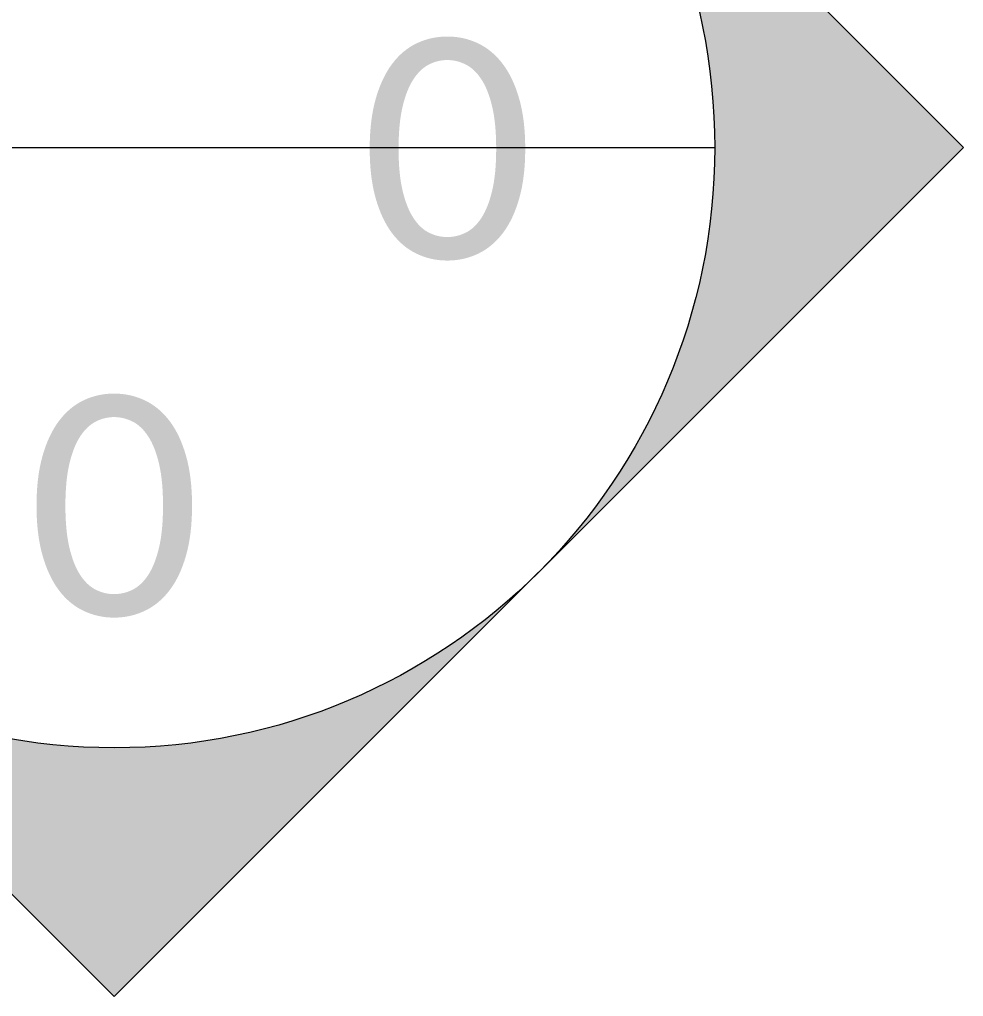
# Model space of a CAD drawing. Header units: millimetres. Extents: x -18512 to 101824, y -95768 to 52898.
# Drawn here: x -17017.91 to -17009.3, y -3085.25 to -3076.34 of the extents above; entities that cross this region are included whole.
import ezdxf
from ezdxf.enums import TextEntityAlignment as Align

# ---------------------------------------------------------------- set-up
doc = ezdxf.new("R2010")
doc.units = ezdxf.units.MM
doc.header["$LTSCALE"] = 25
doc.layers.get('0').update_dxf_attribs({"color": 254, "lineweight": 0})
doc.styles.add('FW_Calibri', font='calibri.ttf')
doc.styles.get("Standard").update_dxf_attribs({"font": 'arial.ttf'})

# ---------------------------------------------------------------- blocks, each defined once
blk = doc.blocks.new('elevation ref')
h = blk.add_hatch(color=256)
h.dxf.hatch_style = 1
h.paths.add_polyline_path([(-3.8726, -3.8726, -0.198912), (-5.4767, 0, -0.198912), (-3.8726, 3.8726), (-7.7452, 0)])
h.paths.add_polyline_path([(-3.8726, 3.8726, -0.414214), (3.8726, 3.8726), (0, 7.7452)])
h.paths.add_polyline_path([(3.8726, 3.8726, -0.198912), (5.4767, 0, -0.198912), (3.8726, -3.8726), (7.7452, 0)])
h.paths.add_polyline_path([(3.8726, -3.8726, -0.414214), (-3.8726, -3.8726), (0, -7.7452)])
at = {"lineweight": 9}
blk.add_line((-5.4767, 0), (5.4767, 0), dxfattribs=at)
for points in [[(0, -7.7452), (-7.7452, 0), (0, 7.7452)], [(0, -7.7452), (7.7452, 0), (0, 7.7452)]]:
    blk.add_lwpolyline(points)
blk.add_circle((0, 0), 5.4767)
for tag, p in [('REF1', (0, 3.2702)), ('REF4', (-2.9645, -0.0097)), ('REF2', (3.0389, -0.0097)), ('REF3', (0, -3.2674))]:
    blk.add_attdef(tag, text='', height=2).set_placement(p, align=Align.MIDDLE_CENTER)

msp = doc.modelspace()

# ---------------------------------------------------------------- block references
at = {"lineweight": 0}
ref = msp.add_blockref('elevation ref', (-17017.0409, -3077.5097), dxfattribs=at)
ref.add_attrib('REF2', '0', dxfattribs={"height": 2, "style": 'FW_Calibri'}).set_placement((-17014.002, -3077.5194), align=Align.MIDDLE_CENTER)
ref.add_attrib('REF3', '0', dxfattribs={"height": 2, "style": 'FW_Calibri'}).set_placement((-17017.0409, -3080.7771), align=Align.MIDDLE_CENTER)
ref.add_attrib('REF2', '0', dxfattribs={"height": 2, "style": 'FW_Calibri'}).set_placement((-17014.002, -3077.5194), align=Align.MIDDLE_CENTER)
ref.add_attrib('REF3', '0', dxfattribs={"height": 2, "style": 'FW_Calibri'}).set_placement((-17017.0409, -3080.7771), align=Align.MIDDLE_CENTER)
ref.add_attrib('REF2', '0', dxfattribs={"height": 2, "style": 'FW_Calibri'}).set_placement((-17014.002, -3077.5194), align=Align.MIDDLE_CENTER)
ref.add_attrib('REF3', '0', dxfattribs={"height": 2, "style": 'FW_Calibri'}).set_placement((-17017.0409, -3080.7771), align=Align.MIDDLE_CENTER)
ref.add_attrib('REF2', '0', dxfattribs={"height": 2, "style": 'FW_Calibri'}).set_placement((-17014.002, -3077.5194), align=Align.MIDDLE_CENTER)
ref.add_attrib('REF3', '0', dxfattribs={"height": 2, "style": 'FW_Calibri'}).set_placement((-17017.0409, -3080.7771), align=Align.MIDDLE_CENTER)
ref.add_attrib('REF2', '0', dxfattribs={"height": 2, "style": 'FW_Calibri'}).set_placement((-17014.002, -3077.5194), align=Align.MIDDLE_CENTER)
ref.add_attrib('REF3', '0', dxfattribs={"height": 2, "style": 'FW_Calibri'}).set_placement((-17017.0409, -3080.7771), align=Align.MIDDLE_CENTER)
ref.add_attrib('REF2', '0', dxfattribs={"height": 2, "style": 'FW_Calibri'}).set_placement((-17014.002, -3077.5194), align=Align.MIDDLE_CENTER)
ref.add_attrib('REF3', '0', dxfattribs={"height": 2, "style": 'FW_Calibri'}).set_placement((-17017.0409, -3080.7771), align=Align.MIDDLE_CENTER)
ref.add_attrib('REF2', '0', dxfattribs={"height": 2, "style": 'FW_Calibri'}).set_placement((-17014.002, -3077.5194), align=Align.MIDDLE_CENTER)
ref.add_attrib('REF3', '0', dxfattribs={"height": 2, "style": 'FW_Calibri'}).set_placement((-17017.0409, -3080.7771), align=Align.MIDDLE_CENTER)
ref.add_attrib('REF2', '0', dxfattribs={"height": 2, "style": 'FW_Calibri'}).set_placement((-17014.002, -3077.5194), align=Align.MIDDLE_CENTER)
ref.add_attrib('REF3', '0', dxfattribs={"height": 2, "style": 'FW_Calibri'}).set_placement((-17017.0409, -3080.7771), align=Align.MIDDLE_CENTER)
ref.add_attrib('REF2', '0', dxfattribs={"height": 2, "style": 'FW_Calibri'}).set_placement((-17014.002, -3077.5194), align=Align.MIDDLE_CENTER)
ref.add_attrib('REF3', '0', dxfattribs={"height": 2, "style": 'FW_Calibri'}).set_placement((-17017.0409, -3080.7771), align=Align.MIDDLE_CENTER)
ref.add_attrib('REF2', '0', dxfattribs={"height": 2, "style": 'FW_Calibri'}).set_placement((-17014.002, -3077.5194), align=Align.MIDDLE_CENTER)
ref.add_attrib('REF3', '0', dxfattribs={"height": 2, "style": 'FW_Calibri'}).set_placement((-17017.0409, -3080.7771), align=Align.MIDDLE_CENTER)
ref.add_attrib('REF2', '0', dxfattribs={"height": 2, "style": 'FW_Calibri'}).set_placement((-17014.002, -3077.5194), align=Align.MIDDLE_CENTER)
ref.add_attrib('REF3', '0', dxfattribs={"height": 2, "style": 'FW_Calibri'}).set_placement((-17017.0409, -3080.7771), align=Align.MIDDLE_CENTER)
ref.add_attrib('REF2', '0', dxfattribs={"height": 2, "style": 'FW_Calibri'}).set_placement((-17014.002, -3077.5194), align=Align.MIDDLE_CENTER)
ref.add_attrib('REF3', '0', dxfattribs={"height": 2, "style": 'FW_Calibri'}).set_placement((-17017.0409, -3080.7771), align=Align.MIDDLE_CENTER)
ref.add_attrib('REF2', '0', dxfattribs={"height": 2, "style": 'FW_Calibri'}).set_placement((-17014.002, -3077.5194), align=Align.MIDDLE_CENTER)
ref.add_attrib('REF3', '0', dxfattribs={"height": 2, "style": 'FW_Calibri'}).set_placement((-17017.0409, -3080.7771), align=Align.MIDDLE_CENTER)
ref.add_attrib('REF2', '0', dxfattribs={"height": 2, "style": 'FW_Calibri'}).set_placement((-17014.002, -3077.5194), align=Align.MIDDLE_CENTER)
ref.add_attrib('REF3', '0', dxfattribs={"height": 2, "style": 'FW_Calibri'}).set_placement((-17017.0409, -3080.7771), align=Align.MIDDLE_CENTER)
ref.add_attrib('REF2', '0', dxfattribs={"height": 2, "style": 'FW_Calibri'}).set_placement((-17014.002, -3077.5194), align=Align.MIDDLE_CENTER)
ref.add_attrib('REF3', '0', dxfattribs={"height": 2, "style": 'FW_Calibri'}).set_placement((-17017.0409, -3080.7771), align=Align.MIDDLE_CENTER)
ref.add_attrib('REF2', '0', dxfattribs={"height": 2, "style": 'FW_Calibri'}).set_placement((-17014.002, -3077.5194), align=Align.MIDDLE_CENTER)
ref.add_attrib('REF3', '0', dxfattribs={"height": 2, "style": 'FW_Calibri'}).set_placement((-17017.0409, -3080.7771), align=Align.MIDDLE_CENTER)
ref.add_attrib('REF2', '0', dxfattribs={"height": 2, "style": 'FW_Calibri'}).set_placement((-17014.002, -3077.5194), align=Align.MIDDLE_CENTER)
ref.add_attrib('REF3', '0', dxfattribs={"height": 2, "style": 'FW_Calibri'}).set_placement((-17017.0409, -3080.7771), align=Align.MIDDLE_CENTER)
ref.add_attrib('REF2', '0', dxfattribs={"height": 2, "style": 'FW_Calibri'}).set_placement((-17014.002, -3077.5194), align=Align.MIDDLE_CENTER)
ref.add_attrib('REF3', '0', dxfattribs={"height": 2, "style": 'FW_Calibri'}).set_placement((-17017.0409, -3080.7771), align=Align.MIDDLE_CENTER)
ref.add_attrib('REF2', '0', dxfattribs={"height": 2, "style": 'FW_Calibri'}).set_placement((-17014.002, -3077.5194), align=Align.MIDDLE_CENTER)
ref.add_attrib('REF3', '0', dxfattribs={"height": 2, "style": 'FW_Calibri'}).set_placement((-17017.0409, -3080.7771), align=Align.MIDDLE_CENTER)
ref.add_attrib('REF2', '0', dxfattribs={"height": 2, "style": 'FW_Calibri'}).set_placement((-17014.002, -3077.5194), align=Align.MIDDLE_CENTER)
ref.add_attrib('REF3', '0', dxfattribs={"height": 2, "style": 'FW_Calibri'}).set_placement((-17017.0409, -3080.7771), align=Align.MIDDLE_CENTER)
ref.add_attrib('REF2', '0', dxfattribs={"height": 2, "style": 'FW_Calibri'}).set_placement((-17014.002, -3077.5194), align=Align.MIDDLE_CENTER)
ref.add_attrib('REF3', '0', dxfattribs={"height": 2, "style": 'FW_Calibri'}).set_placement((-17017.0409, -3080.7771), align=Align.MIDDLE_CENTER)
ref.add_attrib('REF2', '0', dxfattribs={"height": 2, "style": 'FW_Calibri'}).set_placement((-17014.002, -3077.5194), align=Align.MIDDLE_CENTER)
ref.add_attrib('REF3', '0', dxfattribs={"height": 2, "style": 'FW_Calibri'}).set_placement((-17017.0409, -3080.7771), align=Align.MIDDLE_CENTER)
ref.add_attrib('REF2', '0', dxfattribs={"height": 2, "style": 'FW_Calibri'}).set_placement((-17014.002, -3077.5194), align=Align.MIDDLE_CENTER)
ref.add_attrib('REF3', '0', dxfattribs={"height": 2, "style": 'FW_Calibri'}).set_placement((-17017.0409, -3080.7771), align=Align.MIDDLE_CENTER)
ref.add_attrib('REF2', '0', dxfattribs={"height": 2, "style": 'FW_Calibri'}).set_placement((-17014.002, -3077.5194), align=Align.MIDDLE_CENTER)
ref.add_attrib('REF3', '0', dxfattribs={"height": 2, "style": 'FW_Calibri'}).set_placement((-17017.0409, -3080.7771), align=Align.MIDDLE_CENTER)
ref.add_attrib('REF2', '0', dxfattribs={"height": 2, "style": 'FW_Calibri'}).set_placement((-17014.002, -3077.5194), align=Align.MIDDLE_CENTER)
ref.add_attrib('REF3', '0', dxfattribs={"height": 2, "style": 'FW_Calibri'}).set_placement((-17017.0409, -3080.7771), align=Align.MIDDLE_CENTER)
ref.add_attrib('REF2', '0', dxfattribs={"height": 2, "style": 'FW_Calibri'}).set_placement((-17014.002, -3077.5194), align=Align.MIDDLE_CENTER)
ref.add_attrib('REF3', '0', dxfattribs={"height": 2, "style": 'FW_Calibri'}).set_placement((-17017.0409, -3080.7771), align=Align.MIDDLE_CENTER)
ref.add_attrib('REF2', '0', dxfattribs={"height": 2, "style": 'FW_Calibri'}).set_placement((-17014.002, -3077.5194), align=Align.MIDDLE_CENTER)
ref.add_attrib('REF3', '0', dxfattribs={"height": 2, "style": 'FW_Calibri'}).set_placement((-17017.0409, -3080.7771), align=Align.MIDDLE_CENTER)
ref.add_attrib('REF2', '0', dxfattribs={"height": 2, "style": 'FW_Calibri'}).set_placement((-17014.002, -3077.5194), align=Align.MIDDLE_CENTER)
ref.add_attrib('REF3', '0', dxfattribs={"height": 2, "style": 'FW_Calibri'}).set_placement((-17017.0409, -3080.7771), align=Align.MIDDLE_CENTER)
ref.add_attrib('REF2', '0', dxfattribs={"height": 2, "style": 'FW_Calibri'}).set_placement((-17014.002, -3077.5194), align=Align.MIDDLE_CENTER)
ref.add_attrib('REF3', '0', dxfattribs={"height": 2, "style": 'FW_Calibri'}).set_placement((-17017.0409, -3080.7771), align=Align.MIDDLE_CENTER)
ref.add_attrib('REF2', '0', dxfattribs={"height": 2, "style": 'FW_Calibri'}).set_placement((-17014.002, -3077.5194), align=Align.MIDDLE_CENTER)
ref.add_attrib('REF3', '0', dxfattribs={"height": 2, "style": 'FW_Calibri'}).set_placement((-17017.0409, -3080.7771), align=Align.MIDDLE_CENTER)
ref.add_attrib('REF2', '0', dxfattribs={"height": 2, "style": 'FW_Calibri'}).set_placement((-17014.002, -3077.5194), align=Align.MIDDLE_CENTER)
ref.add_attrib('REF3', '0', dxfattribs={"height": 2, "style": 'FW_Calibri'}).set_placement((-17017.0409, -3080.7771), align=Align.MIDDLE_CENTER)
ref.add_attrib('REF2', '0', dxfattribs={"height": 2, "style": 'FW_Calibri'}).set_placement((-17014.002, -3077.5194), align=Align.MIDDLE_CENTER)
ref.add_attrib('REF3', '0', dxfattribs={"height": 2, "style": 'FW_Calibri'}).set_placement((-17017.0409, -3080.7771), align=Align.MIDDLE_CENTER)
ref.add_attrib('REF2', '0', dxfattribs={"height": 2, "style": 'FW_Calibri'}).set_placement((-17014.002, -3077.5194), align=Align.MIDDLE_CENTER)
ref.add_attrib('REF3', '0', dxfattribs={"height": 2, "style": 'FW_Calibri'}).set_placement((-17017.0409, -3080.7771), align=Align.MIDDLE_CENTER)
ref.add_attrib('REF2', '0', dxfattribs={"height": 2, "style": 'FW_Calibri'}).set_placement((-17014.002, -3077.5194), align=Align.MIDDLE_CENTER)
ref.add_attrib('REF3', '0', dxfattribs={"height": 2, "style": 'FW_Calibri'}).set_placement((-17017.0409, -3080.7771), align=Align.MIDDLE_CENTER)
ref.add_attrib('REF2', '0', dxfattribs={"height": 2, "style": 'FW_Calibri'}).set_placement((-17014.002, -3077.5194), align=Align.MIDDLE_CENTER)
ref.add_attrib('REF3', '0', dxfattribs={"height": 2, "style": 'FW_Calibri'}).set_placement((-17017.0409, -3080.7771), align=Align.MIDDLE_CENTER)
ref.add_attrib('REF2', '0', dxfattribs={"height": 2, "style": 'FW_Calibri'}).set_placement((-17014.002, -3077.5194), align=Align.MIDDLE_CENTER)
ref.add_attrib('REF3', '0', dxfattribs={"height": 2, "style": 'FW_Calibri'}).set_placement((-17017.0409, -3080.7771), align=Align.MIDDLE_CENTER)
ref.add_attrib('REF2', '0', dxfattribs={"height": 2, "style": 'FW_Calibri'}).set_placement((-17014.002, -3077.5194), align=Align.MIDDLE_CENTER)
ref.add_attrib('REF3', '0', dxfattribs={"height": 2, "style": 'FW_Calibri'}).set_placement((-17017.0409, -3080.7771), align=Align.MIDDLE_CENTER)
ref.add_attrib('REF2', '0', dxfattribs={"height": 2, "style": 'FW_Calibri'}).set_placement((-17014.002, -3077.5194), align=Align.MIDDLE_CENTER)
ref.add_attrib('REF3', '0', dxfattribs={"height": 2, "style": 'FW_Calibri'}).set_placement((-17017.0409, -3080.7771), align=Align.MIDDLE_CENTER)
ref.add_attrib('REF2', '0', dxfattribs={"height": 2, "style": 'FW_Calibri'}).set_placement((-17014.002, -3077.5194), align=Align.MIDDLE_CENTER)
ref.add_attrib('REF3', '0', dxfattribs={"height": 2, "style": 'FW_Calibri'}).set_placement((-17017.0409, -3080.7771), align=Align.MIDDLE_CENTER)
ref.add_attrib('REF2', '0', dxfattribs={"height": 2, "style": 'FW_Calibri'}).set_placement((-17014.002, -3077.5194), align=Align.MIDDLE_CENTER)
ref.add_attrib('REF3', '0', dxfattribs={"height": 2, "style": 'FW_Calibri'}).set_placement((-17017.0409, -3080.7771), align=Align.MIDDLE_CENTER)
ref.add_attrib('REF2', '0', dxfattribs={"height": 2, "style": 'FW_Calibri'}).set_placement((-17014.002, -3077.5194), align=Align.MIDDLE_CENTER)
ref.add_attrib('REF3', '0', dxfattribs={"height": 2, "style": 'FW_Calibri'}).set_placement((-17017.0409, -3080.7771), align=Align.MIDDLE_CENTER)
ref.add_attrib('REF2', '0', dxfattribs={"height": 2, "style": 'FW_Calibri'}).set_placement((-17014.002, -3077.5194), align=Align.MIDDLE_CENTER)
ref.add_attrib('REF3', '0', dxfattribs={"height": 2, "style": 'FW_Calibri'}).set_placement((-17017.0409, -3080.7771), align=Align.MIDDLE_CENTER)
ref.add_attrib('REF2', '0', dxfattribs={"height": 2, "style": 'FW_Calibri'}).set_placement((-17014.002, -3077.5194), align=Align.MIDDLE_CENTER)
ref.add_attrib('REF3', '0', dxfattribs={"height": 2, "style": 'FW_Calibri'}).set_placement((-17017.0409, -3080.7771), align=Align.MIDDLE_CENTER)
ref.add_attrib('REF2', '0', dxfattribs={"height": 2, "style": 'FW_Calibri'}).set_placement((-17014.002, -3077.5194), align=Align.MIDDLE_CENTER)
ref.add_attrib('REF3', '0', dxfattribs={"height": 2, "style": 'FW_Calibri'}).set_placement((-17017.0409, -3080.7771), align=Align.MIDDLE_CENTER)
ref.add_attrib('REF2', '0', dxfattribs={"height": 2, "style": 'FW_Calibri'}).set_placement((-17014.002, -3077.5194), align=Align.MIDDLE_CENTER)
ref.add_attrib('REF3', '0', dxfattribs={"height": 2, "style": 'FW_Calibri'}).set_placement((-17017.0409, -3080.7771), align=Align.MIDDLE_CENTER)
ref.add_attrib('REF2', '0', dxfattribs={"height": 2, "style": 'FW_Calibri'}).set_placement((-17014.002, -3077.5194), align=Align.MIDDLE_CENTER)
ref.add_attrib('REF3', '0', dxfattribs={"height": 2, "style": 'FW_Calibri'}).set_placement((-17017.0409, -3080.7771), align=Align.MIDDLE_CENTER)
ref.add_attrib('REF2', '0', dxfattribs={"height": 2, "style": 'FW_Calibri'}).set_placement((-17014.002, -3077.5194), align=Align.MIDDLE_CENTER)
ref.add_attrib('REF3', '0', dxfattribs={"height": 2, "style": 'FW_Calibri'}).set_placement((-17017.0409, -3080.7771), align=Align.MIDDLE_CENTER)
ref.add_attrib('REF2', '0', dxfattribs={"height": 2, "style": 'FW_Calibri'}).set_placement((-17014.002, -3077.5194), align=Align.MIDDLE_CENTER)
ref.add_attrib('REF3', '0', dxfattribs={"height": 2, "style": 'FW_Calibri'}).set_placement((-17017.0409, -3080.7771), align=Align.MIDDLE_CENTER)
ref.add_attrib('REF2', '0', dxfattribs={"height": 2, "style": 'FW_Calibri'}).set_placement((-17014.002, -3077.5194), align=Align.MIDDLE_CENTER)
ref.add_attrib('REF3', '0', dxfattribs={"height": 2, "style": 'FW_Calibri'}).set_placement((-17017.0409, -3080.7771), align=Align.MIDDLE_CENTER)
ref.add_attrib('REF2', '0', dxfattribs={"height": 2, "style": 'FW_Calibri'}).set_placement((-17014.002, -3077.5194), align=Align.MIDDLE_CENTER)
ref.add_attrib('REF3', '0', dxfattribs={"height": 2, "style": 'FW_Calibri'}).set_placement((-17017.0409, -3080.7771), align=Align.MIDDLE_CENTER)
ref.add_attrib('REF2', '0', dxfattribs={"height": 2, "style": 'FW_Calibri'}).set_placement((-17014.002, -3077.5194), align=Align.MIDDLE_CENTER)
ref.add_attrib('REF3', '0', dxfattribs={"height": 2, "style": 'FW_Calibri'}).set_placement((-17017.0409, -3080.7771), align=Align.MIDDLE_CENTER)
ref.add_attrib('REF2', '0', dxfattribs={"height": 2, "style": 'FW_Calibri'}).set_placement((-17014.002, -3077.5194), align=Align.MIDDLE_CENTER)
ref.add_attrib('REF3', '0', dxfattribs={"height": 2, "style": 'FW_Calibri'}).set_placement((-17017.0409, -3080.7771), align=Align.MIDDLE_CENTER)
ref.add_attrib('REF2', '0', dxfattribs={"height": 2, "style": 'FW_Calibri'}).set_placement((-17014.002, -3077.5194), align=Align.MIDDLE_CENTER)
ref.add_attrib('REF3', '0', dxfattribs={"height": 2, "style": 'FW_Calibri'}).set_placement((-17017.0409, -3080.7771), align=Align.MIDDLE_CENTER)
ref.add_attrib('REF2', '0', dxfattribs={"height": 2, "style": 'FW_Calibri'}).set_placement((-17014.002, -3077.5194), align=Align.MIDDLE_CENTER)
ref.add_attrib('REF3', '0', dxfattribs={"height": 2, "style": 'FW_Calibri'}).set_placement((-17017.0409, -3080.7771), align=Align.MIDDLE_CENTER)
ref.add_attrib('REF2', '0', dxfattribs={"height": 2, "style": 'FW_Calibri'}).set_placement((-17014.002, -3077.5194), align=Align.MIDDLE_CENTER)
ref.add_attrib('REF3', '0', dxfattribs={"height": 2, "style": 'FW_Calibri'}).set_placement((-17017.0409, -3080.7771), align=Align.MIDDLE_CENTER)
ref.add_attrib('REF2', '0', dxfattribs={"height": 2, "style": 'FW_Calibri'}).set_placement((-17014.002, -3077.5194), align=Align.MIDDLE_CENTER)
ref.add_attrib('REF3', '0', dxfattribs={"height": 2, "style": 'FW_Calibri'}).set_placement((-17017.0409, -3080.7771), align=Align.MIDDLE_CENTER)
ref.add_attrib('REF2', '0', dxfattribs={"height": 2, "style": 'FW_Calibri'}).set_placement((-17014.002, -3077.5194), align=Align.MIDDLE_CENTER)
ref.add_attrib('REF3', '0', dxfattribs={"height": 2, "style": 'FW_Calibri'}).set_placement((-17017.0409, -3080.7771), align=Align.MIDDLE_CENTER)
ref.add_attrib('REF2', '0', dxfattribs={"height": 2, "style": 'FW_Calibri'}).set_placement((-17014.002, -3077.5194), align=Align.MIDDLE_CENTER)
ref.add_attrib('REF3', '0', dxfattribs={"height": 2, "style": 'FW_Calibri'}).set_placement((-17017.0409, -3080.7771), align=Align.MIDDLE_CENTER)
ref.add_attrib('REF2', '0', dxfattribs={"height": 2, "style": 'FW_Calibri'}).set_placement((-17014.002, -3077.5194), align=Align.MIDDLE_CENTER)
ref.add_attrib('REF3', '0', dxfattribs={"height": 2, "style": 'FW_Calibri'}).set_placement((-17017.0409, -3080.7771), align=Align.MIDDLE_CENTER)
ref.add_attrib('REF2', '0', dxfattribs={"height": 2, "style": 'FW_Calibri'}).set_placement((-17014.002, -3077.5194), align=Align.MIDDLE_CENTER)
ref.add_attrib('REF3', '0', dxfattribs={"height": 2, "style": 'FW_Calibri'}).set_placement((-17017.0409, -3080.7771), align=Align.MIDDLE_CENTER)
ref.add_attrib('REF2', '0', dxfattribs={"height": 2, "style": 'FW_Calibri'}).set_placement((-17014.002, -3077.5194), align=Align.MIDDLE_CENTER)
ref.add_attrib('REF3', '0', dxfattribs={"height": 2, "style": 'FW_Calibri'}).set_placement((-17017.0409, -3080.7771), align=Align.MIDDLE_CENTER)
ref.add_attrib('REF2', '0', dxfattribs={"height": 2, "style": 'FW_Calibri'}).set_placement((-17014.002, -3077.5194), align=Align.MIDDLE_CENTER)
ref.add_attrib('REF3', '0', dxfattribs={"height": 2, "style": 'FW_Calibri'}).set_placement((-17017.0409, -3080.7771), align=Align.MIDDLE_CENTER)
ref.add_attrib('REF2', '0', dxfattribs={"height": 2, "style": 'FW_Calibri'}).set_placement((-17014.002, -3077.5194), align=Align.MIDDLE_CENTER)
ref.add_attrib('REF3', '0', dxfattribs={"height": 2, "style": 'FW_Calibri'}).set_placement((-17017.0409, -3080.7771), align=Align.MIDDLE_CENTER)
ref.add_attrib('REF2', '0', dxfattribs={"height": 2, "style": 'FW_Calibri'}).set_placement((-17014.002, -3077.5194), align=Align.MIDDLE_CENTER)
ref.add_attrib('REF3', '0', dxfattribs={"height": 2, "style": 'FW_Calibri'}).set_placement((-17017.0409, -3080.7771), align=Align.MIDDLE_CENTER)
ref.add_attrib('REF2', '0', dxfattribs={"height": 2, "style": 'FW_Calibri'}).set_placement((-17014.002, -3077.5194), align=Align.MIDDLE_CENTER)
ref.add_attrib('REF3', '0', dxfattribs={"height": 2, "style": 'FW_Calibri'}).set_placement((-17017.0409, -3080.7771), align=Align.MIDDLE_CENTER)
ref.add_attrib('REF2', '0', dxfattribs={"height": 2, "style": 'FW_Calibri'}).set_placement((-17014.002, -3077.5194), align=Align.MIDDLE_CENTER)
ref.add_attrib('REF3', '0', dxfattribs={"height": 2, "style": 'FW_Calibri'}).set_placement((-17017.0409, -3080.7771), align=Align.MIDDLE_CENTER)
ref.add_attrib('REF2', '0', dxfattribs={"height": 2, "style": 'FW_Calibri'}).set_placement((-17014.002, -3077.5194), align=Align.MIDDLE_CENTER)
ref.add_attrib('REF3', '0', dxfattribs={"height": 2, "style": 'FW_Calibri'}).set_placement((-17017.0409, -3080.7771), align=Align.MIDDLE_CENTER)
ref.add_attrib('REF2', '0', dxfattribs={"height": 2, "style": 'FW_Calibri'}).set_placement((-17014.002, -3077.5194), align=Align.MIDDLE_CENTER)
ref.add_attrib('REF3', '0', dxfattribs={"height": 2, "style": 'FW_Calibri'}).set_placement((-17017.0409, -3080.7771), align=Align.MIDDLE_CENTER)
ref.add_attrib('REF2', '0', dxfattribs={"height": 2, "style": 'FW_Calibri'}).set_placement((-17014.002, -3077.5194), align=Align.MIDDLE_CENTER)
ref.add_attrib('REF3', '0', dxfattribs={"height": 2, "style": 'FW_Calibri'}).set_placement((-17017.0409, -3080.7771), align=Align.MIDDLE_CENTER)
ref.add_attrib('REF2', '0', dxfattribs={"height": 2, "style": 'FW_Calibri'}).set_placement((-17014.002, -3077.5194), align=Align.MIDDLE_CENTER)
ref.add_attrib('REF3', '0', dxfattribs={"height": 2, "style": 'FW_Calibri'}).set_placement((-17017.0409, -3080.7771), align=Align.MIDDLE_CENTER)
ref.add_attrib('REF2', '0', dxfattribs={"height": 2, "style": 'FW_Calibri'}).set_placement((-17014.002, -3077.5194), align=Align.MIDDLE_CENTER)
ref.add_attrib('REF3', '0', dxfattribs={"height": 2, "style": 'FW_Calibri'}).set_placement((-17017.0409, -3080.7771), align=Align.MIDDLE_CENTER)
ref.add_attrib('REF2', '0', dxfattribs={"height": 2, "style": 'FW_Calibri'}).set_placement((-17014.002, -3077.5194), align=Align.MIDDLE_CENTER)
ref.add_attrib('REF3', '0', dxfattribs={"height": 2, "style": 'FW_Calibri'}).set_placement((-17017.0409, -3080.7771), align=Align.MIDDLE_CENTER)
ref.add_attrib('REF2', '0', dxfattribs={"height": 2, "style": 'FW_Calibri'}).set_placement((-17014.002, -3077.5194), align=Align.MIDDLE_CENTER)
ref.add_attrib('REF3', '0', dxfattribs={"height": 2, "style": 'FW_Calibri'}).set_placement((-17017.0409, -3080.7771), align=Align.MIDDLE_CENTER)
ref.add_attrib('REF2', '0', dxfattribs={"height": 2, "style": 'FW_Calibri'}).set_placement((-17014.002, -3077.5194), align=Align.MIDDLE_CENTER)
ref.add_attrib('REF3', '0', dxfattribs={"height": 2, "style": 'FW_Calibri'}).set_placement((-17017.0409, -3080.7771), align=Align.MIDDLE_CENTER)
ref.add_attrib('REF2', '0', dxfattribs={"height": 2, "style": 'FW_Calibri'}).set_placement((-17014.002, -3077.5194), align=Align.MIDDLE_CENTER)
ref.add_attrib('REF3', '0', dxfattribs={"height": 2, "style": 'FW_Calibri'}).set_placement((-17017.0409, -3080.7771), align=Align.MIDDLE_CENTER)
ref.add_attrib('REF2', '0', dxfattribs={"height": 2, "style": 'FW_Calibri'}).set_placement((-17014.002, -3077.5194), align=Align.MIDDLE_CENTER)
ref.add_attrib('REF3', '0', dxfattribs={"height": 2, "style": 'FW_Calibri'}).set_placement((-17017.0409, -3080.7771), align=Align.MIDDLE_CENTER)
ref.add_attrib('REF2', '0', dxfattribs={"height": 2, "style": 'FW_Calibri'}).set_placement((-17014.002, -3077.5194), align=Align.MIDDLE_CENTER)
ref.add_attrib('REF3', '0', dxfattribs={"height": 2, "style": 'FW_Calibri'}).set_placement((-17017.0409, -3080.7771), align=Align.MIDDLE_CENTER)
ref.add_attrib('REF2', '0', dxfattribs={"height": 2, "style": 'FW_Calibri'}).set_placement((-17014.002, -3077.5194), align=Align.MIDDLE_CENTER)
ref.add_attrib('REF3', '0', dxfattribs={"height": 2, "style": 'FW_Calibri'}).set_placement((-17017.0409, -3080.7771), align=Align.MIDDLE_CENTER)
ref.add_attrib('REF2', '0', dxfattribs={"height": 2, "style": 'FW_Calibri'}).set_placement((-17014.002, -3077.5194), align=Align.MIDDLE_CENTER)
ref.add_attrib('REF3', '0', dxfattribs={"height": 2, "style": 'FW_Calibri'}).set_placement((-17017.0409, -3080.7771), align=Align.MIDDLE_CENTER)
ref.add_attrib('REF2', '0', dxfattribs={"height": 2, "style": 'FW_Calibri'}).set_placement((-17014.002, -3077.5194), align=Align.MIDDLE_CENTER)
ref.add_attrib('REF3', '0', dxfattribs={"height": 2, "style": 'FW_Calibri'}).set_placement((-17017.0409, -3080.7771), align=Align.MIDDLE_CENTER)
ref.add_attrib('REF2', '0', dxfattribs={"height": 2, "style": 'FW_Calibri'}).set_placement((-17014.002, -3077.5194), align=Align.MIDDLE_CENTER)
ref.add_attrib('REF3', '0', dxfattribs={"height": 2, "style": 'FW_Calibri'}).set_placement((-17017.0409, -3080.7771), align=Align.MIDDLE_CENTER)
ref.add_attrib('REF2', '0', dxfattribs={"height": 2, "style": 'FW_Calibri'}).set_placement((-17014.002, -3077.5194), align=Align.MIDDLE_CENTER)
ref.add_attrib('REF3', '0', dxfattribs={"height": 2, "style": 'FW_Calibri'}).set_placement((-17017.0409, -3080.7771), align=Align.MIDDLE_CENTER)
ref.add_attrib('REF2', '0', dxfattribs={"height": 2, "style": 'FW_Calibri'}).set_placement((-17014.002, -3077.5194), align=Align.MIDDLE_CENTER)
ref.add_attrib('REF3', '0', dxfattribs={"height": 2, "style": 'FW_Calibri'}).set_placement((-17017.0409, -3080.7771), align=Align.MIDDLE_CENTER)
ref.add_attrib('REF2', '0', dxfattribs={"height": 2, "style": 'FW_Calibri'}).set_placement((-17014.002, -3077.5194), align=Align.MIDDLE_CENTER)
ref.add_attrib('REF3', '0', dxfattribs={"height": 2, "style": 'FW_Calibri'}).set_placement((-17017.0409, -3080.7771), align=Align.MIDDLE_CENTER)
ref.add_attrib('REF2', '0', dxfattribs={"height": 2, "style": 'FW_Calibri'}).set_placement((-17014.002, -3077.5194), align=Align.MIDDLE_CENTER)
ref.add_attrib('REF3', '0', dxfattribs={"height": 2, "style": 'FW_Calibri'}).set_placement((-17017.0409, -3080.7771), align=Align.MIDDLE_CENTER)
ref.add_attrib('REF2', '0', dxfattribs={"height": 2, "style": 'FW_Calibri'}).set_placement((-17014.002, -3077.5194), align=Align.MIDDLE_CENTER)
ref.add_attrib('REF3', '0', dxfattribs={"height": 2, "style": 'FW_Calibri'}).set_placement((-17017.0409, -3080.7771), align=Align.MIDDLE_CENTER)
ref.add_attrib('REF2', '0', dxfattribs={"height": 2, "style": 'FW_Calibri'}).set_placement((-17014.002, -3077.5194), align=Align.MIDDLE_CENTER)
ref.add_attrib('REF3', '0', dxfattribs={"height": 2, "style": 'FW_Calibri'}).set_placement((-17017.0409, -3080.7771), align=Align.MIDDLE_CENTER)
ref.add_attrib('REF2', '0', dxfattribs={"height": 2, "style": 'FW_Calibri'}).set_placement((-17014.002, -3077.5194), align=Align.MIDDLE_CENTER)
ref.add_attrib('REF3', '0', dxfattribs={"height": 2, "style": 'FW_Calibri'}).set_placement((-17017.0409, -3080.7771), align=Align.MIDDLE_CENTER)
ref.add_attrib('REF2', '0', dxfattribs={"height": 2, "style": 'FW_Calibri'}).set_placement((-17014.002, -3077.5194), align=Align.MIDDLE_CENTER)
ref.add_attrib('REF3', '0', dxfattribs={"height": 2, "style": 'FW_Calibri'}).set_placement((-17017.0409, -3080.7771), align=Align.MIDDLE_CENTER)
ref.add_attrib('REF2', '0', dxfattribs={"height": 2, "style": 'FW_Calibri'}).set_placement((-17014.002, -3077.5194), align=Align.MIDDLE_CENTER)
ref.add_attrib('REF3', '0', dxfattribs={"height": 2, "style": 'FW_Calibri'}).set_placement((-17017.0409, -3080.7771), align=Align.MIDDLE_CENTER)
ref.add_attrib('REF2', '0', dxfattribs={"height": 2, "style": 'FW_Calibri'}).set_placement((-17014.002, -3077.5194), align=Align.MIDDLE_CENTER)
ref.add_attrib('REF3', '0', dxfattribs={"height": 2, "style": 'FW_Calibri'}).set_placement((-17017.0409, -3080.7771), align=Align.MIDDLE_CENTER)
ref.add_attrib('REF2', '0', dxfattribs={"height": 2, "style": 'FW_Calibri'}).set_placement((-17014.002, -3077.5194), align=Align.MIDDLE_CENTER)
ref.add_attrib('REF3', '0', dxfattribs={"height": 2, "style": 'FW_Calibri'}).set_placement((-17017.0409, -3080.7771), align=Align.MIDDLE_CENTER)
ref.add_attrib('REF2', '0', dxfattribs={"height": 2, "style": 'FW_Calibri'}).set_placement((-17014.002, -3077.5194), align=Align.MIDDLE_CENTER)
ref.add_attrib('REF3', '0', dxfattribs={"height": 2, "style": 'FW_Calibri'}).set_placement((-17017.0409, -3080.7771), align=Align.MIDDLE_CENTER)
ref.add_attrib('REF2', '0', dxfattribs={"height": 2, "style": 'FW_Calibri'}).set_placement((-17014.002, -3077.5194), align=Align.MIDDLE_CENTER)
ref.add_attrib('REF3', '0', dxfattribs={"height": 2, "style": 'FW_Calibri'}).set_placement((-17017.0409, -3080.7771), align=Align.MIDDLE_CENTER)
ref.add_attrib('REF2', '0', dxfattribs={"height": 2, "style": 'FW_Calibri'}).set_placement((-17014.002, -3077.5194), align=Align.MIDDLE_CENTER)
ref.add_attrib('REF3', '0', dxfattribs={"height": 2, "style": 'FW_Calibri'}).set_placement((-17017.0409, -3080.7771), align=Align.MIDDLE_CENTER)
ref.add_attrib('REF2', '0', dxfattribs={"height": 2, "style": 'FW_Calibri'}).set_placement((-17014.002, -3077.5194), align=Align.MIDDLE_CENTER)
ref.add_attrib('REF3', '0', dxfattribs={"height": 2, "style": 'FW_Calibri'}).set_placement((-17017.0409, -3080.7771), align=Align.MIDDLE_CENTER)
ref.add_attrib('REF2', '0', dxfattribs={"height": 2, "style": 'FW_Calibri'}).set_placement((-17014.002, -3077.5194), align=Align.MIDDLE_CENTER)
ref.add_attrib('REF3', '0', dxfattribs={"height": 2, "style": 'FW_Calibri'}).set_placement((-17017.0409, -3080.7771), align=Align.MIDDLE_CENTER)
ref.add_attrib('REF2', '0', dxfattribs={"height": 2, "style": 'FW_Calibri'}).set_placement((-17014.002, -3077.5194), align=Align.MIDDLE_CENTER)
ref.add_attrib('REF3', '0', dxfattribs={"height": 2, "style": 'FW_Calibri'}).set_placement((-17017.0409, -3080.7771), align=Align.MIDDLE_CENTER)
ref.add_attrib('REF2', '0', dxfattribs={"height": 2, "style": 'FW_Calibri'}).set_placement((-17014.002, -3077.5194), align=Align.MIDDLE_CENTER)
ref.add_attrib('REF3', '0', dxfattribs={"height": 2, "style": 'FW_Calibri'}).set_placement((-17017.0409, -3080.7771), align=Align.MIDDLE_CENTER)
ref.add_attrib('REF2', '0', dxfattribs={"height": 2, "style": 'FW_Calibri'}).set_placement((-17014.002, -3077.5194), align=Align.MIDDLE_CENTER)
ref.add_attrib('REF3', '0', dxfattribs={"height": 2, "style": 'FW_Calibri'}).set_placement((-17017.0409, -3080.7771), align=Align.MIDDLE_CENTER)
ref.add_attrib('REF2', '0', dxfattribs={"height": 2, "style": 'FW_Calibri'}).set_placement((-17014.002, -3077.5194), align=Align.MIDDLE_CENTER)
ref.add_attrib('REF3', '0', dxfattribs={"height": 2, "style": 'FW_Calibri'}).set_placement((-17017.0409, -3080.7771), align=Align.MIDDLE_CENTER)
ref.add_attrib('REF2', '0', dxfattribs={"height": 2, "style": 'FW_Calibri'}).set_placement((-17014.002, -3077.5194), align=Align.MIDDLE_CENTER)
ref.add_attrib('REF3', '0', dxfattribs={"height": 2, "style": 'FW_Calibri'}).set_placement((-17017.0409, -3080.7771), align=Align.MIDDLE_CENTER)
ref.add_attrib('REF2', '0', dxfattribs={"height": 2, "style": 'FW_Calibri'}).set_placement((-17014.002, -3077.5194), align=Align.MIDDLE_CENTER)
ref.add_attrib('REF3', '0', dxfattribs={"height": 2, "style": 'FW_Calibri'}).set_placement((-17017.0409, -3080.7771), align=Align.MIDDLE_CENTER)
ref.add_attrib('REF2', '0', dxfattribs={"height": 2, "style": 'FW_Calibri'}).set_placement((-17014.002, -3077.5194), align=Align.MIDDLE_CENTER)
ref.add_attrib('REF3', '0', dxfattribs={"height": 2, "style": 'FW_Calibri'}).set_placement((-17017.0409, -3080.7771), align=Align.MIDDLE_CENTER)
ref.add_attrib('REF2', '0', dxfattribs={"height": 2, "style": 'FW_Calibri'}).set_placement((-17014.002, -3077.5194), align=Align.MIDDLE_CENTER)
ref.add_attrib('REF3', '0', dxfattribs={"height": 2, "style": 'FW_Calibri'}).set_placement((-17017.0409, -3080.7771), align=Align.MIDDLE_CENTER)
ref.add_attrib('REF2', '0', dxfattribs={"height": 2, "style": 'FW_Calibri'}).set_placement((-17014.002, -3077.5194), align=Align.MIDDLE_CENTER)
ref.add_attrib('REF3', '0', dxfattribs={"height": 2, "style": 'FW_Calibri'}).set_placement((-17017.0409, -3080.7771), align=Align.MIDDLE_CENTER)
ref.add_attrib('REF2', '0', dxfattribs={"height": 2, "style": 'FW_Calibri'}).set_placement((-17014.002, -3077.5194), align=Align.MIDDLE_CENTER)
ref.add_attrib('REF3', '0', dxfattribs={"height": 2, "style": 'FW_Calibri'}).set_placement((-17017.0409, -3080.7771), align=Align.MIDDLE_CENTER)
ref.add_attrib('REF2', '0', dxfattribs={"height": 2, "style": 'FW_Calibri'}).set_placement((-17014.002, -3077.5194), align=Align.MIDDLE_CENTER)
ref.add_attrib('REF3', '0', dxfattribs={"height": 2, "style": 'FW_Calibri'}).set_placement((-17017.0409, -3080.7771), align=Align.MIDDLE_CENTER)
ref.add_attrib('REF2', '0', dxfattribs={"height": 2, "style": 'FW_Calibri'}).set_placement((-17014.002, -3077.5194), align=Align.MIDDLE_CENTER)
ref.add_attrib('REF3', '0', dxfattribs={"height": 2, "style": 'FW_Calibri'}).set_placement((-17017.0409, -3080.7771), align=Align.MIDDLE_CENTER)
ref.add_attrib('REF2', '0', dxfattribs={"height": 2, "style": 'FW_Calibri'}).set_placement((-17014.002, -3077.5194), align=Align.MIDDLE_CENTER)
ref.add_attrib('REF3', '0', dxfattribs={"height": 2, "style": 'FW_Calibri'}).set_placement((-17017.0409, -3080.7771), align=Align.MIDDLE_CENTER)
ref.add_attrib('REF2', '0', dxfattribs={"height": 2, "style": 'FW_Calibri'}).set_placement((-17014.002, -3077.5194), align=Align.MIDDLE_CENTER)
ref.add_attrib('REF3', '0', dxfattribs={"height": 2, "style": 'FW_Calibri'}).set_placement((-17017.0409, -3080.7771), align=Align.MIDDLE_CENTER)
ref.add_attrib('REF2', '0', dxfattribs={"height": 2, "style": 'FW_Calibri'}).set_placement((-17014.002, -3077.5194), align=Align.MIDDLE_CENTER)
ref.add_attrib('REF3', '0', dxfattribs={"height": 2, "style": 'FW_Calibri'}).set_placement((-17017.0409, -3080.7771), align=Align.MIDDLE_CENTER)
ref.add_attrib('REF2', '0', dxfattribs={"height": 2, "style": 'FW_Calibri'}).set_placement((-17014.002, -3077.5194), align=Align.MIDDLE_CENTER)
ref.add_attrib('REF3', '0', dxfattribs={"height": 2, "style": 'FW_Calibri'}).set_placement((-17017.0409, -3080.7771), align=Align.MIDDLE_CENTER)
ref.add_attrib('REF2', '0', dxfattribs={"height": 2, "style": 'FW_Calibri'}).set_placement((-17014.002, -3077.5194), align=Align.MIDDLE_CENTER)
ref.add_attrib('REF3', '0', dxfattribs={"height": 2, "style": 'FW_Calibri'}).set_placement((-17017.0409, -3080.7771), align=Align.MIDDLE_CENTER)
ref.add_attrib('REF2', '0', dxfattribs={"height": 2, "style": 'FW_Calibri'}).set_placement((-17014.002, -3077.5194), align=Align.MIDDLE_CENTER)
ref.add_attrib('REF3', '0', dxfattribs={"height": 2, "style": 'FW_Calibri'}).set_placement((-17017.0409, -3080.7771), align=Align.MIDDLE_CENTER)
ref.add_attrib('REF2', '0', dxfattribs={"height": 2, "style": 'FW_Calibri'}).set_placement((-17014.002, -3077.5194), align=Align.MIDDLE_CENTER)
ref.add_attrib('REF3', '0', dxfattribs={"height": 2, "style": 'FW_Calibri'}).set_placement((-17017.0409, -3080.7771), align=Align.MIDDLE_CENTER)
ref.add_attrib('REF2', '0', dxfattribs={"height": 2, "style": 'FW_Calibri'}).set_placement((-17014.002, -3077.5194), align=Align.MIDDLE_CENTER)
ref.add_attrib('REF3', '0', dxfattribs={"height": 2, "style": 'FW_Calibri'}).set_placement((-17017.0409, -3080.7771), align=Align.MIDDLE_CENTER)
ref.add_attrib('REF2', '0', dxfattribs={"height": 2, "style": 'FW_Calibri'}).set_placement((-17014.002, -3077.5194), align=Align.MIDDLE_CENTER)
ref.add_attrib('REF3', '0', dxfattribs={"height": 2, "style": 'FW_Calibri'}).set_placement((-17017.0409, -3080.7771), align=Align.MIDDLE_CENTER)
ref.add_attrib('REF2', '0', dxfattribs={"height": 2, "style": 'FW_Calibri'}).set_placement((-17014.002, -3077.5194), align=Align.MIDDLE_CENTER)
ref.add_attrib('REF3', '0', dxfattribs={"height": 2, "style": 'FW_Calibri'}).set_placement((-17017.0409, -3080.7771), align=Align.MIDDLE_CENTER)
ref.add_attrib('REF2', '0', dxfattribs={"height": 2, "style": 'FW_Calibri'}).set_placement((-17014.002, -3077.5194), align=Align.MIDDLE_CENTER)
ref.add_attrib('REF3', '0', dxfattribs={"height": 2, "style": 'FW_Calibri'}).set_placement((-17017.0409, -3080.7771), align=Align.MIDDLE_CENTER)
ref.add_attrib('REF2', '0', dxfattribs={"height": 2, "style": 'FW_Calibri'}).set_placement((-17014.002, -3077.5194), align=Align.MIDDLE_CENTER)
ref.add_attrib('REF3', '0', dxfattribs={"height": 2, "style": 'FW_Calibri'}).set_placement((-17017.0409, -3080.7771), align=Align.MIDDLE_CENTER)
ref.add_attrib('REF2', '0', dxfattribs={"height": 2, "style": 'FW_Calibri'}).set_placement((-17014.002, -3077.5194), align=Align.MIDDLE_CENTER)
ref.add_attrib('REF3', '0', dxfattribs={"height": 2, "style": 'FW_Calibri'}).set_placement((-17017.0409, -3080.7771), align=Align.MIDDLE_CENTER)
ref.add_attrib('REF2', '0', dxfattribs={"height": 2, "style": 'FW_Calibri'}).set_placement((-17014.002, -3077.5194), align=Align.MIDDLE_CENTER)
ref.add_attrib('REF3', '0', dxfattribs={"height": 2, "style": 'FW_Calibri'}).set_placement((-17017.0409, -3080.7771), align=Align.MIDDLE_CENTER)
ref.add_attrib('REF2', '0', dxfattribs={"height": 2, "style": 'FW_Calibri'}).set_placement((-17014.002, -3077.5194), align=Align.MIDDLE_CENTER)
ref.add_attrib('REF3', '0', dxfattribs={"height": 2, "style": 'FW_Calibri'}).set_placement((-17017.0409, -3080.7771), align=Align.MIDDLE_CENTER)
ref.add_attrib('REF2', '0', dxfattribs={"height": 2, "style": 'FW_Calibri'}).set_placement((-17014.002, -3077.5194), align=Align.MIDDLE_CENTER)
ref.add_attrib('REF3', '0', dxfattribs={"height": 2, "style": 'FW_Calibri'}).set_placement((-17017.0409, -3080.7771), align=Align.MIDDLE_CENTER)

doc.saveas('drawing.dxf')
